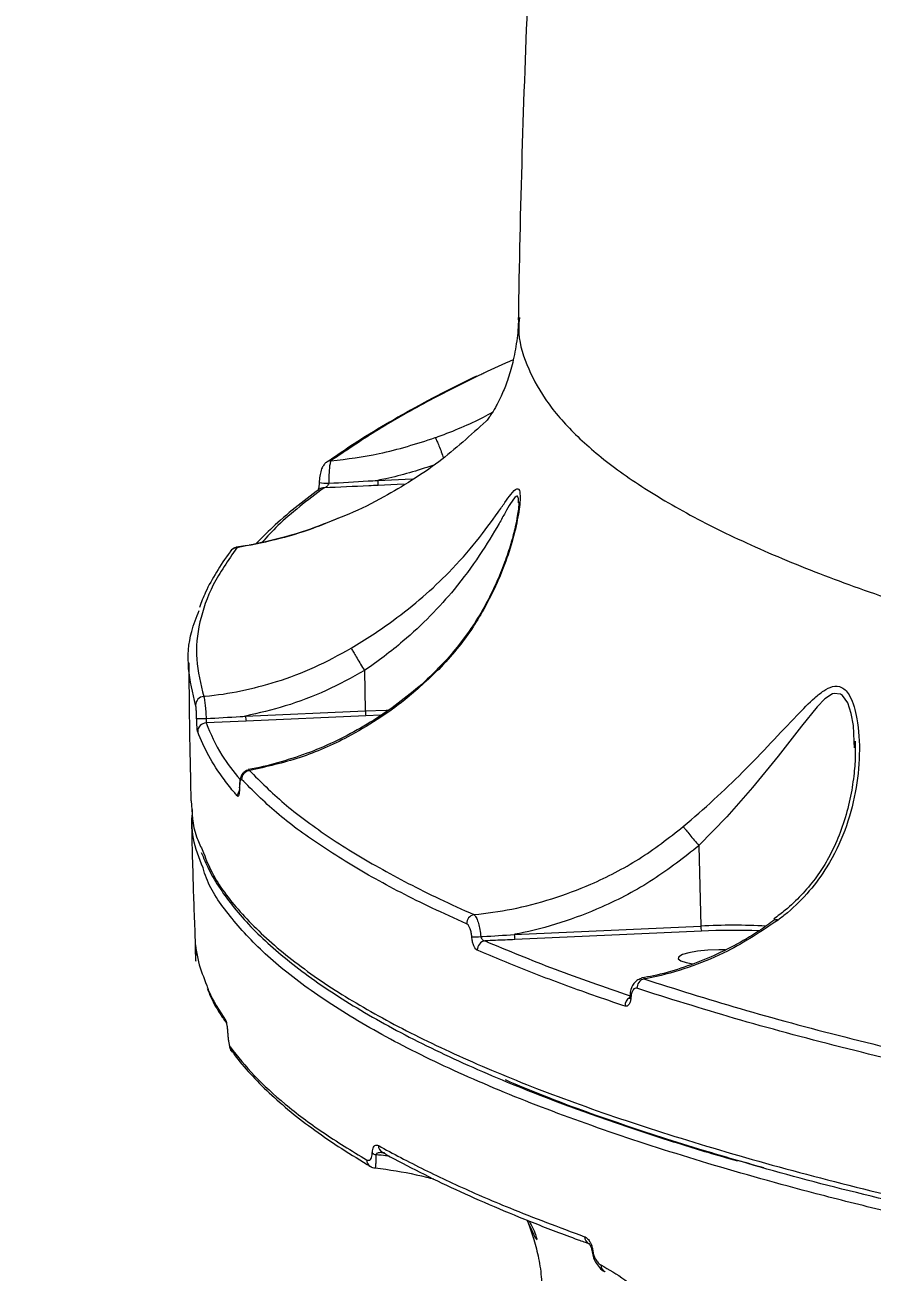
# Model space of a CAD drawing. Header units: millimetres. Extents: x -7720 to 6073, y -7402 to 5433.
# Drawn here: x 419.9 to 517.7, y -2369.8 to -2225.9 of the extents above; entities that cross this region are included whole.
import ezdxf

# ---------------------------------------------------------------- set-up
doc = ezdxf.new("R2010")
doc.units = ezdxf.units.MM
for name, color, linetype in [('DIKOM_ОБЪЕКТ', 7, 'Continuous'), ('DIKOM_РАЗМЕР_ЗОНА', 7, 'Continuous'), ('DIKOM_РАЗМЕР_ОБЪЕКТА', 7, 'Continuous')]:
    doc.layers.add(name, color=color, linetype=linetype)
doc.styles.add('style1', font='arial.ttf', dxfattribs={"width": 0.8})
doc.dimstyles.new('1-50', dxfattribs={"dimtxt": 300, "dimasz": 200, "dimexe": 100, "dimexo": 0, "dimgap": 100, "dimtad": 1, "dimtxsty": 'style1', "dimcen": 200, "dimclrd": 7, "dimclre": 7, "dimclrt": 7, "dimadec": 1, "dimazin": 2, "dimtfac": 1, "dimtmove": 0, "dimatfit": 2, "dimfxl": 0, "dimlwd": 25, "dimlwe": 18, "dimarcsym": 0})

# ---------------------------------------------------------------- blocks, each defined once
blk = doc.blocks.new('*D0')
at = {"layer": 'Defpoints', "color": 0, "transparency": 16777216}
for p in [(-1165.04, 3934.07), (-6387.82, -4153.36), (1392.52, -4153.36)]:
    blk.add_point(p, dxfattribs=at)
at = {"layer": 'DIKOM_РАЗМЕР_ОБЪЕКТА', "color": 7, "lineweight": 18, "transparency": 16777216}
for p, q in [((-1165.04, 3934.07), (-6487.82, 3934.07)), ((1392.52, -4153.36), (-6487.82, -4153.36))]:
    blk.add_line(p, q, dxfattribs=at)
at = {"layer": 'DIKOM_РАЗМЕР_ОБЪЕКТА', "color": 7, "lineweight": 25, "transparency": 16777216}
blk.add_line((-6387.82, 3734.07), (-6387.82, -3953.36), dxfattribs=at)
at = {"layer": 'DIKOM_РАЗМЕР_ОБЪЕКТА', "color": 7, "transparency": 16777216}
for points in [[(-6421.16, 3734.07), (-6354.49, 3734.07), (-6387.82, 3934.07)], [(-6421.16, -3953.36), (-6354.49, -3953.36), (-6387.82, -4153.36)]]:
    blk.add_solid(points, dxfattribs=at)
at = {"layer": 'DIKOM_РАЗМЕР_ОБЪЕКТА', "color": 7, "transparency": 16777216, "insert": (-6640.99, -109.65), "char_height": 300, "attachment_point": 5, "rotation": 90, "style": 'style1'}
blk.add_mtext('8100', dxfattribs=at)
blk = doc.blocks.new('*D1')
at = {"layer": 'Defpoints', "color": 0, "transparency": 16777216}
for p in [(-3938.71, 77.29), (4572.68, -275.21), (4572.68, -6577.9)]:
    blk.add_point(p, dxfattribs=at)
at = {"layer": 'DIKOM_РАЗМЕР_ОБЪЕКТА', "color": 7, "lineweight": 18, "transparency": 16777216}
for p, q in [((-3938.71, 77.29), (-3938.71, -6677.9)), ((4572.68, -275.21), (4572.68, -6677.9))]:
    blk.add_line(p, q, dxfattribs=at)
at = {"layer": 'DIKOM_РАЗМЕР_ОБЪЕКТА', "color": 7, "lineweight": 25, "transparency": 16777216}
blk.add_line((-3738.71, -6577.9), (4372.68, -6577.9), dxfattribs=at)
at = {"layer": 'DIKOM_РАЗМЕР_ОБЪЕКТА', "color": 7, "transparency": 16777216}
for points in [[(-3738.71, -6544.56), (-3738.71, -6611.23), (-3938.71, -6577.9)], [(4372.68, -6544.56), (4372.68, -6611.23), (4572.68, -6577.9)]]:
    blk.add_solid(points, dxfattribs=at)
at = {"layer": 'DIKOM_РАЗМЕР_ОБЪЕКТА', "color": 7, "transparency": 16777216, "insert": (316.98, -6324.72), "char_height": 300, "attachment_point": 5, "style": 'style1'}
blk.add_mtext('8500', dxfattribs=at)
blk = doc.blocks.new('*D2')
at = {"layer": 'Defpoints', "color": 0, "transparency": 16777216}
for p in [(-2365.16, 5433.02), (-7269.56, -6016.09), (1800.96, -6016.09)]:
    blk.add_point(p, dxfattribs=at)
at = {"layer": 'DIKOM_РАЗМЕР_ЗОНА', "color": 7, "lineweight": 18, "transparency": 16777216}
for p, q in [((-2365.16, 5433.02), (-7369.56, 5433.02)), ((1800.96, -6016.09), (-7369.56, -6016.09))]:
    blk.add_line(p, q, dxfattribs=at)
at = {"layer": 'DIKOM_РАЗМЕР_ЗОНА', "color": 7, "lineweight": 25, "transparency": 16777216}
blk.add_line((-7269.56, 5233.02), (-7269.56, -5816.09), dxfattribs=at)
at = {"layer": 'DIKOM_РАЗМЕР_ЗОНА', "color": 7, "transparency": 16777216}
for points in [[(-7302.9, 5233.02), (-7236.23, 5233.02), (-7269.56, 5433.02)], [(-7302.9, -5816.09), (-7236.23, -5816.09), (-7269.56, -6016.09)]]:
    blk.add_solid(points, dxfattribs=at)
at = {"layer": 'DIKOM_РАЗМЕР_ЗОНА', "color": 7, "transparency": 16777216, "insert": (-7522.73, -291.53), "char_height": 300, "attachment_point": 5, "rotation": 90, "style": 'style1'}
blk.add_mtext('11500', dxfattribs=at)
blk = doc.blocks.new('*D3')
at = {"layer": 'Defpoints', "color": 0, "transparency": 16777216}
for p in [(-5938.71, -432.44), (6072.68, -1006.94), (6072.68, -7302.44)]:
    blk.add_point(p, dxfattribs=at)
at = {"layer": 'DIKOM_РАЗМЕР_ЗОНА', "color": 7, "lineweight": 18, "transparency": 16777216}
for p, q in [((-5938.71, -432.44), (-5938.71, -7402.44)), ((6072.68, -1006.94), (6072.68, -7402.44))]:
    blk.add_line(p, q, dxfattribs=at)
at = {"layer": 'DIKOM_РАЗМЕР_ЗОНА', "color": 7, "lineweight": 25, "transparency": 16777216}
blk.add_line((-5738.71, -7302.44), (5872.68, -7302.44), dxfattribs=at)
at = {"layer": 'DIKOM_РАЗМЕР_ЗОНА', "color": 7, "transparency": 16777216}
for points in [[(-5738.71, -7269.1), (-5738.71, -7335.77), (-5938.71, -7302.44)], [(5872.68, -7269.1), (5872.68, -7335.77), (6072.68, -7302.44)]]:
    blk.add_solid(points, dxfattribs=at)
at = {"layer": 'DIKOM_РАЗМЕР_ЗОНА', "color": 7, "transparency": 16777216, "insert": (66.98, -7049.26), "char_height": 300, "attachment_point": 5, "style": 'style1'}
blk.add_mtext('12000', dxfattribs=at)

msp = doc.modelspace()

# ---------------------------------------------------------------- linework, layer by layer
at = {"layer": 'DIKOM_ОБЪЕКТ', "color": 7, "linetype": 'Continuous', "lineweight": 15}
for p, q in [((460.647, -2278.459), (464.617, -2278.278)), ((463.627, -2278.911), (460.717, -2279.044)), ((476.913, -2281.045), (476.907, -2280.958)), ((445.611, -2285.984), (444.336, -2286.174)), ((459.112, -2300.406), (459.221, -2305.029)), ((445.404, -2305.658), (459.221, -2305.029)), ((459.292, -2305.614), (445.474, -2306.243)), ((461.018, -2305.555), (459.292, -2305.614)), ((445.474, -2306.243), (440.85, -2306.446)), ((515.653, -2309.313), (515.622, -2308.573)), ((445.709, -2311.928), (445.856, -2311.93)), ((444.69, -2313.852), (444.688, -2313.937)), ((497.724, -2320.599), (497.942, -2329.866)), ((476.416, -2330.846), (497.942, -2329.866)), ((498.012, -2330.451), (476.486, -2331.431)), ((439.645, -2333.324), (439.635, -2333.011)), ((491.101, -2335.979), (491.366, -2335.976)), ((489.753, -2337.933), (489.753, -2337.924)), ((443.803, -2344.356), (443.821, -2344.379)), ((459.832, -2357.625), (459.859, -2357.64)), ((479.048, -2366.085), (478.934, -2365.968)), ((486.896, -2369.761), (486.844, -2369.737))]:
    msp.add_line(p, q, dxfattribs=at)
at = {"layer": 'DIKOM_ОБЪЕКТ', "color": 7, "linetype": 'Continuous', "lineweight": 15, "flags": 128}
for points in [[(454.741, -2276.372), (454.746, -2276.369), (454.777, -2276.348)], [(453.931, -2278.718), (453.896, -2278.723), (453.895, -2278.723)], [(515.622, -2308.573), (515.545, -2306.752), (515.288, -2305.356), (514.885, -2304.135), (514.292, -2303.26), (514.07, -2303.106), (513.333, -2303.033), (513.149, -2303.093), (512.261, -2303.671), (511.368, -2304.566), (509.537, -2306.802), (506.855, -2310.266), (503.918, -2313.902), (500.941, -2317.273), (497.723, -2320.587), (497.721, -2320.59), (497.721, -2320.59)], [(459.221, -2305.029), (461.64, -2304.956), (461.885, -2304.952)], [(444.706, -2313.914), (444.692, -2313.861), (444.692, -2313.852)], [(500.758, -2332.606), (500.027, -2332.604), (498.752, -2332.655), (497.562, -2332.773), (496.553, -2332.948), (495.807, -2333.166), (495.384, -2333.408), (495.32, -2333.656), (495.618, -2333.889), (496.254, -2334.089), (497.028, -2334.221)], [(485.363, -2367.297), (485.378, -2367.299), (485.465, -2367.296)]]:
    msp.add_lwpolyline(points, dxfattribs=at)
at = {"layer": 'DIKOM_ОБЪЕКТ', "color": 7, "linetype": 'Continuous', "lineweight": 15}
for centre, radius, start, end in [((455.263, -2277.116), 0.909, 90.66879, 122.2847), ((455.194, -2266.021), 12.769, 264.16529, 269.14503), ((462.676, -2278.511), 2.03, 178.52407, 195.21074), ((454.432, -2280.229), 0.909, 87.98882, 125.56979), ((444.412, -2287.2), 0.958, 91.99968, 142.03346), ((440.647, -2304.378), 1.003, 94.41226, 180.1541), ((440.399, -2297.933), 8.013, 265.40717, 273.30572), ((447.433, -2305.71), 2.03, 178.5242, 195.2106), ((461.25, -2305.081), 2.029, 178.52137, 195.21379), ((440.88, -2307.45), 1.005, 91.71935, 180.2256), ((445.967, -2312.947), 1.022, 96.23532, 180.34013), ((445.474, -2314.878), 1.005, 145.04377, 180.68047), ((471.962, -2329.584), 1.053, 101.25847, 181.55448), ((499.969, -2329.918), 2.029, 178.51902, 195.21578), ((501.659, -2411.467), 81.685, 87.3446, 92.60805), ((501.624, -2410.981), 80.612, 87.85175, 92.56832), ((471.724, -2322.261), 8.861, 268.65668, 275.30523), ((473.19, -2332.621), 1.049, 98.27288, 181.81092), ((478.445, -2330.898), 2.03, 178.52372, 195.21113), ((439.89, -2332.939), 0.265, 195.60127, 249.84709), ((491.632, -2337.009), 1.067, 104.43227, 182.46237), ((490.284, -2339.075), 1.096, 120.66408, 181.88427), ((489.948, -2337.904), 0.197, 188.55643, 247.81244), ((444.045, -2340.682), 0.956, 181.91221, 206.29417), ((444.567, -2343.783), 0.954, 182.01939, 216.88145), ((460.593, -2355.436), 0.826, 226.72665, 258.71239), ((461.641, -2355.167), 0.916, 180.97569, 241.24625), ((460.294, -2356.831), 0.918, 181.16478, 239.80237), ((485.403, -2365.709), 0.882, 179.72665, 247.08738), ((487.246, -2369), 0.84, 177.73296, 241.36408)]:
    msp.add_arc(centre, radius, start, end, dxfattribs=at)
for points, knots in [([(542.259, -1867.034), (542.046, -1867.653), (539.847, -1874.042), (535.907, -1886.33), (530.456, -1903.908), (525.289, -1921.637), (520.372, -1939.493), (515.716, -1957.476), (511.32, -1975.579), (507.185, -1993.795), (503.311, -2012.12), (499.7, -2030.547), (496.351, -2049.071), (493.264, -2067.685), (490.441, -2086.385), (487.881, -2105.165), (485.585, -2124.019), (483.552, -2142.941), (481.782, -2161.925), (480.275, -2180.968), (479.031, -2200.063), (478.046, -2219.204), (477.337, -2238.388), (476.988, -2251.887), (476.895, -2258.992), (476.886, -2259.682)], [0, 0, 0, 0, 0.0050367, 0.0519527, 0.0989145, 0.1459171, 0.1929568, 0.2400291, 0.2871298, 0.334255, 0.3814013, 0.4285649, 0.4757426, 0.5229318, 0.5701297, 0.6173333, 0.6645401, 0.7117482, 0.758955, 0.8061596, 0.8533605, 0.9005563, 0.9477461, 0.9949293, 1, 1, 1, 1]), ([(476.875, -2259.68), (476.876, -2259.715), (476.909, -2260.644), (476.707, -2262.421), (476.278, -2264.865), (475.652, -2266.943), (474.991, -2268.591), (474.361, -2269.842), (473.818, -2270.747), (473.397, -2271.347), (473.146, -2271.666), (473.028, -2271.791), (473.061, -2271.758), (473.061, -2271.757)], [0, 0, 0, 0, 0.004761, 0.1278709, 0.2538932, 0.3727235, 0.4845626, 0.5915183, 0.695611, 0.7984292, 0.9011847, 0.9979295, 1, 1, 1, 1]), ([(477.016, -2259.684), (476.972, -2260.121), (476.786, -2261.94), (477.706, -2265.069), (479.77, -2269.056), (483.058, -2272.943), (487.516, -2276.794), (493.207, -2280.594), (500.134, -2284.327), (508.149, -2287.912), (517.201, -2291.341), (527.217, -2294.607), (538.356, -2297.76), (550.624, -2300.784), (564.006, -2303.665), (578.219, -2306.34), (593.199, -2308.805), (608.863, -2311.058), (625.453, -2313.133), (642.95, -2315.014), (661.311, -2316.691), (678.827, -2318.02), (695.261, -2319.071), (705.455, -2319.589), (710.557, -2319.848)], [0, 0, 0, 0, 0.01530813, 0.06373557, 0.11083135, 0.15796333, 0.2050592, 0.25351931, 0.30201856, 0.35047878, 0.39765203, 0.44486151, 0.49203486, 0.54057212, 0.58914852, 0.63768594, 0.68497689, 0.73230435, 0.77959549, 0.82825067, 0.87694523, 0.92560062, 0.96276532, 1, 1, 1, 1]), ([(476.286, -2264.559), (475.109, -2265.068), (473.747, -2265.657), (472.572, -2266.256), (472.414, -2266.337)], [0, 0, 0, 0, 0.8651104, 1, 1, 1, 1]), ([(472.106, -2266.424), (471.278, -2266.82), (468.939, -2267.94), (465.407, -2269.804), (461.498, -2272.013), (457.994, -2274.164), (455.94, -2275.585), (454.968, -2276.258)], [0, 0, 0, 0, 0.1231834, 0.3478863, 0.5727769, 0.7978132, 1, 1, 1, 1]), ([(472.414, -2266.337), (470.344, -2267.361), (466.026, -2269.498), (460.286, -2272.792), (456.93, -2275.069), (455.252, -2276.207)], [0, 0, 0, 0, 0.3151534, 0.6575765, 1, 1, 1, 1]), ([(467.294, -2273.533), (467.406, -2273.493), (468.417, -2273.127), (470.309, -2272.369), (472.432, -2271.418), (473.559, -2270.779), (473.905, -2270.583)], [0, 0, 0, 0, 0.04853865, 0.43810653, 0.827837, 1, 1, 1, 1]), ([(473.164, -2271.624), (471.375, -2273.25), (467.691, -2276.598), (462.235, -2279.956), (458.312, -2281.986), (456.526, -2282.675), (456.133, -2282.827)], [0, 0, 0, 0, 0.34589317, 0.71217672, 0.93651361, 1, 1, 1, 1]), ([(455.252, -2276.207), (457.124, -2275.982), (461.215, -2275.49), (465.156, -2274.221), (467.294, -2273.533)], [0, 0, 0, 0, 0.4574466, 1, 1, 1, 1]), ([(467.294, -2273.533), (467.297, -2273.537), (467.32, -2273.562), (467.401, -2273.713), (467.587, -2274.141), (467.842, -2274.786), (468.07, -2275.392), (468.198, -2275.752), (468.232, -2275.848)], [0, 0, 0, 0, 0.0365681, 0.2344931, 0.462045, 0.6895798, 0.9171334, 1, 1, 1, 1]), ([(454.745, -2276.376), (454.733, -2276.382), (454.609, -2276.447), (454.431, -2276.669), (454.197, -2277.05), (454.028, -2277.597), (453.917, -2278.214), (453.908, -2278.6), (453.905, -2278.726)], [0, 0, 0, 0, 0.01510156, 0.15848118, 0.33691126, 0.60777766, 0.87211234, 1, 1, 1, 1]), ([(455.252, -2276.207), (455.241, -2276.227), (455.196, -2276.311), (455.123, -2276.616), (455.053, -2277.221), (455.008, -2277.968), (455.005, -2278.513), (455.003, -2278.788)], [0, 0, 0, 0, 0.0735211, 0.3198229, 0.5507694, 0.7734326, 1, 1, 1, 1]), ([(467.007, -2276.75), (465.22, -2277.318), (463.122, -2277.986), (460.966, -2278.398), (460.647, -2278.459)], [0, 0, 0, 0, 0.85169, 1, 1, 1, 1]), ([(453.894, -2278.724), (453.894, -2278.74), (453.892, -2278.871), (453.866, -2279.125), (453.816, -2279.415), (453.766, -2279.593), (453.734, -2279.665), (453.738, -2279.658), (453.739, -2279.656)], [0, 0, 0, 0, 0.0357584, 0.2886675, 0.5504976, 0.7703725, 0.9424498, 1, 1, 1, 1]), ([(455.003, -2278.788), (456.52, -2278.709), (458.402, -2278.61), (460.282, -2278.483), (460.647, -2278.459)], [0, 0, 0, 0, 0.8058729, 1, 1, 1, 1]), ([(453.908, -2279.495), (452.968, -2280.202), (451.028, -2281.661), (448.602, -2283.749), (447.23, -2285.136), (446.613, -2285.759)], [0, 0, 0, 0, 0.3411106, 0.7040248, 1, 1, 1, 1]), ([(454.464, -2279.32), (452.552, -2280.767), (449.795, -2282.853), (447.895, -2284.954), (447.313, -2285.599)], [0, 0, 0, 0, 0.6934797, 1, 1, 1, 1]), ([(455.003, -2278.788), (454.99, -2278.837), (454.974, -2278.894), (454.92, -2279.001), (454.837, -2279.113), (454.69, -2279.234), (454.56, -2279.296), (454.482, -2279.316), (454.464, -2279.32)], [0, 0, 0, 0, 0.1599856, 0.1865371, 0.3964172, 0.6399216, 0.9173005, 1, 1, 1, 1]), ([(460.717, -2279.044), (460.351, -2279.06), (458.268, -2279.154), (456.183, -2279.245), (454.464, -2279.32)], [0, 0, 0, 0, 0.1757253, 1, 1, 1, 1]), ([(457.577, -2297.819), (458.411, -2297.309), (460.08, -2296.29), (462.911, -2294.318), (465.931, -2291.903), (469.206, -2288.818), (472.149, -2285.437), (474.138, -2282.732), (475.342, -2280.983), (476.101, -2279.932), (476.697, -2279.298), (477.042, -2279.523), (477.131, -2280.596), (476.873, -2282.692), (476.209, -2285.506), (475.001, -2289.134), (473.021, -2293.346), (470.426, -2297.305), (468.411, -2299.485), (467.692, -2300.262)], [0, 0, 0, 0, 0.0447757, 0.0895824, 0.1609595, 0.2324505, 0.3238548, 0.4152102, 0.4505984, 0.4859284, 0.5329397, 0.5664212, 0.5997995, 0.6530908, 0.7108107, 0.7686688, 0.8592857, 0.949792, 1, 1, 1, 1]), ([(476.907, -2280.958), (476.901, -2280.773), (476.886, -2280.279), (476.587, -2280.225), (476.056, -2280.978), (475.377, -2282.164), (474.277, -2284.129), (472.466, -2287.101), (469.786, -2290.765), (466.796, -2294.088), (464.032, -2296.681), (461.42, -2298.768), (459.898, -2299.881), (459.111, -2300.398), (459.111, -2300.399)], [0, 0, 0, 0, 0.03112442, 0.08293778, 0.15840561, 0.21789943, 0.27751391, 0.43653464, 0.59566603, 0.72066996, 0.84549508, 0.92274775, 0.99994657, 1, 1, 1, 1]), ([(476.932, -2280.956), (476.933, -2280.97), (476.936, -2281.027), (476.927, -2281.347), (476.864, -2281.964), (476.717, -2282.903), (476.444, -2284.203), (475.992, -2285.909), (475.3, -2288.001), (474.328, -2290.391), (473.112, -2292.848), (471.621, -2295.314), (469.883, -2297.659), (468.482, -2299.327), (467.632, -2300.136), (467.508, -2300.253)], [0, 0, 0, 0, 0.0119853, 0.0469345, 0.0897079, 0.1433794, 0.2093597, 0.2934793, 0.3964591, 0.5074752, 0.6276037, 0.7422001, 0.8639945, 0.9802039, 1, 1, 1, 1]), ([(456.133, -2282.827), (455.141, -2283.235), (452.729, -2284.228), (448.797, -2285.396), (445.851, -2285.96), (444.378, -2286.242)], [0, 0, 0, 0, 0.258759, 0.6293812, 1, 1, 1, 1]), ([(456.001, -2282.864), (455.125, -2283.22), (452.999, -2284.086), (449.598, -2285.132), (447.068, -2285.673), (445.829, -2285.939)], [0, 0, 0, 0, 0.2635971, 0.6392069, 1, 1, 1, 1]), ([(444.378, -2286.242), (443.397, -2287.669), (441.435, -2290.522), (439.969, -2294.815), (439.508, -2299.109), (440.216, -2301.955), (440.57, -2303.379)], [0, 0, 0, 0, 0.2485957, 0.4971903, 0.7485953, 1, 1, 1, 1]), ([(443.719, -2286.618), (443.691, -2286.651), (443.028, -2287.452), (442.028, -2289.033), (440.809, -2291.166), (440.293, -2292.534), (440.072, -2293.119)], [0, 0, 0, 0, 0.0156533, 0.374357, 0.7319972, 1, 1, 1, 1]), ([(444.344, -2286.215), (444.291, -2286.218), (444.124, -2286.227), (443.893, -2286.37), (443.72, -2286.518), (443.667, -2286.601), (443.659, -2286.613)], [0, 0, 0, 0, 0.1814843, 0.5773085, 0.9378266, 1, 1, 1, 1]), ([(444.346, -2286.232), (444.353, -2286.218), (444.362, -2286.197), (444.374, -2286.231), (444.378, -2286.242)], [0, 0, 0, 0, 0.6588788, 1, 1, 1, 1]), ([(439.644, -2304.381), (439.303, -2302.97), (438.622, -2300.149), (438.847, -2296.5), (439.731, -2294.267), (440.05, -2293.462)], [0, 0, 0, 0, 0.3901299, 0.7802606, 1, 1, 1, 1]), ([(440.57, -2303.379), (440.623, -2303.374), (442.064, -2303.234), (444.9, -2302.804), (449.136, -2301.698), (453.424, -2300.1), (456.186, -2298.583), (457.577, -2297.819)], [0, 0, 0, 0, 0.0088991, 0.241785, 0.4772798, 0.7368246, 1, 1, 1, 1]), ([(457.577, -2297.819), (457.582, -2297.827), (457.604, -2297.864), (457.691, -2298.008), (457.907, -2298.369), (458.262, -2298.966), (458.682, -2299.675), (458.968, -2300.158), (459.111, -2300.399)], [0, 0, 0, 0, 0.0350308, 0.1552532, 0.3664332, 0.5776237, 0.7888184, 1, 1, 1, 1]), ([(438.837, -2299.503), (438.891, -2304.154), (438.953, -2309.455), (439.079, -2314.762), (439.095, -2315.412)], [0, 0, 0, 0, 0.8774434, 1, 1, 1, 1]), ([(467.514, -2300.264), (467.341, -2300.446), (466.364, -2301.47), (464.402, -2303.134), (461.633, -2305.233), (458.681, -2307.086), (455.591, -2308.693), (452.387, -2310.042), (449.098, -2311.068), (446.855, -2311.652), (445.716, -2311.803), (445.695, -2311.805)], [0, 0, 0, 0, 0.02888805, 0.16265264, 0.29833063, 0.43582103, 0.57488012, 0.71513879, 0.85613707, 0.99735328, 1, 1, 1, 1]), ([(467.692, -2300.262), (466.417, -2301.465), (464.169, -2303.586), (460.606, -2306.12), (456.6, -2308.466), (451.683, -2310.637), (447.813, -2311.496), (445.856, -2311.93)], [0, 0, 0, 0, 0.2022605, 0.3564041, 0.5119916, 0.7532482, 1, 1, 1, 1]), ([(467.692, -2300.262), (467.683, -2300.261), (467.62, -2300.257), (467.593, -2300.291), (467.571, -2300.32)], [0, 0, 0, 0, 0.151183, 1, 1, 1, 1]), ([(459.112, -2300.406), (457.656, -2301.203), (454.723, -2302.808), (450.107, -2304.561), (446.938, -2305.3), (445.404, -2305.658)], [0, 0, 0, 0, 0.3372098, 0.6791325, 1, 1, 1, 1]), ([(459.111, -2300.399), (459.111, -2300.4), (459.112, -2300.402), (459.112, -2300.405), (459.112, -2300.406)], [0, 0, 0, 0, 0.66863573, 1, 1, 1, 1]), ([(495.917, -2318.4), (497.111, -2317.365), (499.501, -2315.294), (502.89, -2312.035), (506.077, -2308.714), (508.803, -2305.779), (510.77, -2303.773), (512.121, -2302.687), (513.18, -2302.141), (514.281, -2302.193), (515.112, -2303.182), (515.64, -2304.545), (516.139, -2306.738), (516.349, -2310.067), (515.875, -2314.485), (514.678, -2318.865), (512.835, -2322.704), (510.533, -2325.866), (508.542, -2327.881), (507.213, -2328.906), (506.849, -2329.187)], [0, 0, 0, 0, 0.0712979, 0.1426942, 0.2203421, 0.2979601, 0.355585, 0.3853415, 0.4149603, 0.4491124, 0.48867, 0.5175503, 0.5465117, 0.6250129, 0.7037139, 0.783924, 0.8640141, 0.9212523, 0.978414, 1, 1, 1, 1]), ([(439.757, -2305.921), (439.752, -2305.751), (439.742, -2305.411), (439.715, -2304.949), (439.684, -2304.592), (439.659, -2304.431), (439.646, -2304.388), (439.644, -2304.381)], [0, 0, 0, 0, 0.2376639, 0.4755141, 0.7137389, 0.952027, 1, 1, 1, 1]), ([(440.57, -2303.379), (440.574, -2303.391), (440.604, -2303.462), (440.662, -2303.727), (440.741, -2304.32), (440.813, -2305.086), (440.845, -2305.651), (440.861, -2305.933)], [0, 0, 0, 0, 0.0479951, 0.2861734, 0.5242809, 0.7620948, 1, 1, 1, 1]), ([(439.876, -2307.454), (439.873, -2307.447), (439.859, -2307.404), (439.832, -2307.244), (439.799, -2306.888), (439.772, -2306.429), (439.762, -2306.09), (439.757, -2305.921)], [0, 0, 0, 0, 0.0489257, 0.2870849, 0.5249584, 0.762524, 1, 1, 1, 1]), ([(440.861, -2305.933), (440.86, -2305.99), (440.859, -2306.103), (440.856, -2306.256), (440.853, -2306.375), (440.851, -2306.429), (440.85, -2306.444), (440.85, -2306.446)], [0, 0, 0, 0, 0.2369238, 0.4743579, 0.7125938, 0.9510169, 1, 1, 1, 1]), ([(440.861, -2305.933), (442.171, -2305.861), (443.687, -2305.777), (445.2, -2305.672), (445.404, -2305.658)], [0, 0, 0, 0, 0.86494804, 1, 1, 1, 1]), ([(444.469, -2314.89), (444.362, -2314.765), (443.823, -2314.143), (442.604, -2312.602), (441.052, -2310.252), (440.268, -2308.387), (439.876, -2307.454)], [0, 0, 0, 0, 0.0507694, 0.2538544, 0.6266993, 1, 1, 1, 1]), ([(440.85, -2306.446), (441.374, -2307.692), (442.296, -2309.885), (444.023, -2312.041), (444.769, -2312.972)], [0, 0, 0, 0, 0.5680803, 1, 1, 1, 1]), ([(515.733, -2308.556), (515.75, -2309.066), (515.788, -2310.257), (515.627, -2312.409), (515.257, -2314.954), (514.556, -2317.69), (513.581, -2320.249), (512.45, -2322.492), (511.134, -2324.467), (509.558, -2326.316), (507.962, -2327.868), (506.819, -2328.714), (506.375, -2329.043)], [0, 0, 0, 0, 0.0715906, 0.1673935, 0.2852544, 0.414245, 0.537161, 0.6388127, 0.7343436, 0.8359746, 0.9362192, 1, 1, 1, 1]), ([(445.706, -2311.899), (445.697, -2311.899), (445.562, -2311.898), (445.336, -2312.018), (445.088, -2312.218), (444.927, -2312.454), (444.815, -2312.724), (444.735, -2313.094), (444.692, -2313.5), (444.696, -2313.827), (444.697, -2313.903)], [0, 0, 0, 0, 0.0103624, 0.1458893, 0.2602592, 0.3657413, 0.4779831, 0.6517551, 0.9196922, 1, 1, 1, 1]), ([(444.945, -2312.953), (444.915, -2312.936), (444.855, -2312.903), (444.779, -2313.081), (444.726, -2313.405), (444.709, -2313.718), (444.707, -2313.894), (444.706, -2313.914)], [0, 0, 0, 0, 0.2486869, 0.4975322, 0.7389285, 0.9703289, 1, 1, 1, 1]), ([(470.909, -2329.613), (469.568, -2329.007), (465.646, -2327.236), (459.852, -2324.229), (453.862, -2320.557), (448.776, -2316.802), (446.222, -2314.236), (444.945, -2312.953)], [0, 0, 0, 0, 0.1144541, 0.33476475, 0.55507556, 0.77753784, 1, 1, 1, 1]), ([(445.856, -2311.93), (447.117, -2313.198), (449.638, -2315.733), (454.679, -2319.469), (460.66, -2323.145), (466.481, -2326.169), (470.419, -2327.947), (471.756, -2328.551)], [0, 0, 0, 0, 0.2203102, 0.4406209, 0.6630833, 0.8855451, 1, 1, 1, 1]), ([(444.706, -2313.914), (444.701, -2314.086), (444.69, -2314.42), (444.633, -2314.758), (444.558, -2314.94), (444.499, -2314.906), (444.469, -2314.89)], [0, 0, 0, 0, 0.2592279, 0.5021756, 0.7511265, 1, 1, 1, 1]), ([(444.688, -2313.937), (444.687, -2313.997), (444.685, -2314.159), (444.668, -2314.324), (444.649, -2314.432), (444.648, -2314.434), (444.648, -2314.435)], [0, 0, 0, 0, 0.21838733, 0.58793916, 0.85693107, 1, 1, 1, 1]), ([(439.136, -2315.411), (439.193, -2316.804), (439.271, -2318.693), (440.161, -2320.556), (440.396, -2321.046)], [0, 0, 0, 0, 0.7370541, 1, 1, 1, 1]), ([(439.15, -2317.396), (439.212, -2320.1), (439.326, -2325.107), (439.526, -2330.106), (439.619, -2332.405)], [0, 0, 0, 0, 0.5400681, 1, 1, 1, 1]), ([(440.492, -2323.169), (440.037, -2322.042), (439.134, -2319.804), (439.234, -2317.537), (439.283, -2316.411)], [0, 0, 0, 0, 0.50344754, 1, 1, 1, 1]), ([(471.756, -2328.551), (473.218, -2328.366), (476.253, -2327.983), (480.784, -2326.8), (485.723, -2324.949), (490.916, -2322.277), (494.238, -2319.701), (495.917, -2318.4)], [0, 0, 0, 0, 0.16654265, 0.34554717, 0.5267562, 0.76078146, 1, 1, 1, 1]), ([(495.917, -2318.4), (495.929, -2318.416), (496.004, -2318.519), (496.218, -2318.797), (496.643, -2319.32), (497.171, -2319.953), (497.537, -2320.378), (497.721, -2320.59)], [0, 0, 0, 0, 0.0428892, 0.2679828, 0.5119777, 0.7559815, 1, 1, 1, 1]), ([(440.295, -2321.376), (440.565, -2322.03), (441.145, -2323.434), (442.416, -2325.56), (444.03, -2327.764), (445.971, -2329.953), (448.231, -2332.125), (450.812, -2334.282), (453.713, -2336.421), (456.927, -2338.539), (460.44, -2340.626), (464.239, -2342.675), (468.317, -2344.684), (472.678, -2346.656), (477.32, -2348.592), (482.245, -2350.491), (487.448, -2352.357), (492.946, -2354.184), (497.849, -2355.724), (501.026, -2356.638), (502.176, -2356.969)], [0, 0, 0, 0, 0.0488507, 0.1049628, 0.1614985, 0.2184506, 0.2757779, 0.3334446, 0.3914387, 0.4497607, 0.5080275, 0.5658632, 0.6234896, 0.6809515, 0.7382959, 0.7955713, 0.8528266, 0.9101072, 0.967449, 1, 1, 1, 1]), ([(440.396, -2321.046), (440.779, -2322.032), (441.754, -2324.54), (444.844, -2328.506), (449.492, -2332.931), (455.393, -2337.174), (462.377, -2341.23), (470.339, -2345.095), (479.488, -2348.88), (489.842, -2352.572), (501.395, -2356.155), (514.064, -2359.597), (527.832, -2362.886), (542.661, -2366.01), (558.611, -2368.978), (575.674, -2371.772), (593.818, -2374.378), (612.643, -2376.737), (632.068, -2378.849), (652.001, -2380.717), (672.767, -2382.37), (694.327, -2383.795), (716.631, -2384.974), (737.807, -2385.849), (751.646, -2386.236), (757.766, -2386.407)], [0, 0, 0, 0, 0.0295226, 0.0750312, 0.1205769, 0.1660854, 0.2087171, 0.2513793, 0.294011, 0.3377892, 0.3816004, 0.4253786, 0.4696027, 0.5138608, 0.5580849, 0.6035936, 0.6491394, 0.6946481, 0.7388722, 0.7831303, 0.8273545, 0.8728631, 0.9184089, 0.9639175, 1, 1, 1, 1]), ([(497.724, -2320.599), (495.995, -2321.957), (492.498, -2324.705), (487.044, -2327.558), (481.79, -2329.567), (478.373, -2330.461), (476.563, -2330.817), (476.416, -2330.846)], [0, 0, 0, 0, 0.2754355, 0.5570831, 0.7677975, 0.9811399, 1, 1, 1, 1]), ([(497.721, -2320.59), (497.721, -2320.591), (497.723, -2320.594), (497.724, -2320.597), (497.724, -2320.599)], [0, 0, 0, 0, 0.4015696, 1, 1, 1, 1]), ([(519.138, -2362.74), (516.487, -2362.081), (509.344, -2360.304), (498.585, -2357.273), (487.174, -2353.62), (476.816, -2349.786), (467.576, -2345.781), (459.517, -2341.614), (452.824, -2337.376), (447.452, -2333.085), (443.496, -2328.754), (441.174, -2325.442), (440.611, -2323.564), (440.492, -2323.169)], [0, 0, 0, 0, 0.05934455, 0.15988315, 0.26049936, 0.36103823, 0.46449722, 0.56804042, 0.67149936, 0.77203821, 0.87265437, 0.97319311, 1, 1, 1, 1]), ([(471.756, -2328.551), (471.783, -2328.572), (471.888, -2328.654), (472.072, -2328.952), (472.283, -2329.537), (472.454, -2330.274), (472.513, -2330.814), (472.543, -2331.085)], [0, 0, 0, 0, 0.0812064, 0.3161301, 0.5445645, 0.7717695, 1, 1, 1, 1]), ([(471.516, -2331.12), (471.498, -2330.958), (471.463, -2330.632), (471.336, -2330.192), (471.171, -2329.845), (471.02, -2329.671), (470.931, -2329.625), (470.909, -2329.613)], [0, 0, 0, 0, 0.225656, 0.4513274, 0.680171, 0.9176071, 1, 1, 1, 1]), ([(506.468, -2329.134), (505.853, -2329.584), (504.329, -2330.7), (501.74, -2332.19), (498.743, -2333.637), (495.64, -2334.78), (493.075, -2335.529), (491.545, -2335.781), (491.083, -2335.857)], [0, 0, 0, 0, 0.131011, 0.3245587, 0.5198997, 0.7166953, 0.9144874, 1, 1, 1, 1]), ([(506.849, -2329.187), (504.933, -2330.462), (501.78, -2332.562), (496.995, -2334.549), (493.746, -2335.514), (491.851, -2335.882), (491.366, -2335.976)], [0, 0, 0, 0, 0.3957846, 0.6516315, 0.9109948, 1, 1, 1, 1]), ([(506.849, -2329.187), (506.828, -2329.179), (506.739, -2329.145), (506.601, -2329.112), (506.543, -2329.172), (506.515, -2329.2)], [0, 0, 0, 0, 0.1344035, 0.5882178, 1, 1, 1, 1]), ([(472.141, -2332.654), (472.118, -2332.642), (472.026, -2332.594), (471.869, -2332.416), (471.699, -2332.061), (471.57, -2331.614), (471.534, -2331.285), (471.516, -2331.12)], [0, 0, 0, 0, 0.0825532, 0.3216827, 0.5512709, 0.7756102, 1, 1, 1, 1]), ([(472.543, -2331.085), (472.627, -2331.08), (473.918, -2331.009), (475.209, -2330.925), (476.416, -2330.846)], [0, 0, 0, 0, 0.06467412, 1, 1, 1, 1]), ([(472.543, -2331.085), (472.553, -2331.133), (472.566, -2331.188), (472.613, -2331.293), (472.686, -2331.4), (472.822, -2331.512), (472.945, -2331.566), (473.019, -2331.579), (473.039, -2331.583)], [0, 0, 0, 0, 0.17210835, 0.19849909, 0.41197208, 0.64837602, 0.90858469, 1, 1, 1, 1]), ([(476.486, -2331.431), (475.74, -2331.464), (474.591, -2331.515), (473.442, -2331.565), (473.039, -2331.583)], [0, 0, 0, 0, 0.6494774, 1, 1, 1, 1]), ([(473.039, -2331.583), (475.661, -2332.679), (480.832, -2334.84), (486.819, -2336.907), (489.77, -2337.926)], [0, 0, 0, 0, 0.5072779, 1, 1, 1, 1]), ([(439.622, -2332.545), (439.619, -2332.444), (439.614, -2332.208), (439.615, -2332.039), (439.622, -2332.037), (439.628, -2332.083), (439.628, -2332.088)], [0, 0, 0, 0, 0.2508095, 0.5846042, 0.95318401, 1, 1, 1, 1]), ([(439.635, -2333.011), (439.63, -2332.846), (439.624, -2332.666), (439.622, -2332.554), (439.622, -2332.545)], [0, 0, 0, 0, 0.9187118, 1, 1, 1, 1]), ([(439.628, -2332.088), (439.644, -2332.216), (439.725, -2332.857), (440.005, -2334.408), (440.57, -2335.819), (440.932, -2336.724)], [0, 0, 0, 0, 0.0825087, 0.41257259, 1, 1, 1, 1]), ([(439.635, -2332.171), (439.635, -2332.17), (439.634, -2332.166), (439.636, -2332.19), (439.638, -2332.209)], [0, 0, 0, 0, 0.1762593, 1, 1, 1, 1]), ([(439.651, -2333.902), (439.654, -2333.928), (439.659, -2333.973), (439.656, -2333.759), (439.652, -2333.537), (439.646, -2333.36), (439.645, -2333.324)], [0, 0, 0, 0, 0.3913059, 0.689165, 0.9373657, 1, 1, 1, 1]), ([(489.188, -2339.112), (488.873, -2339.005), (487.295, -2338.475), (483.498, -2337.154), (478.013, -2335.119), (474.099, -2333.476), (472.141, -2332.654)], [0, 0, 0, 0, 0.0507688, 0.2538475, 0.6266959, 1, 1, 1, 1]), ([(491.097, -2335.955), (491.087, -2335.955), (490.895, -2335.952), (490.556, -2336.15), (490.169, -2336.51), (489.903, -2337.037), (489.761, -2337.526), (489.769, -2337.861), (489.771, -2337.935)], [0, 0, 0, 0, 0.0109706, 0.2246604, 0.4199648, 0.6460216, 0.9223859, 1, 1, 1, 1]), ([(491.366, -2335.976), (494.998, -2337.124), (502.261, -2339.422), (514.475, -2342.702), (527.565, -2345.863), (537.121, -2347.839), (541.899, -2348.827)], [0, 0, 0, 0, 0.2485961, 0.4971937, 0.7485962, 1, 1, 1, 1]), ([(440.932, -2336.724), (441.004, -2336.94), (441.453, -2338.281), (442.343, -2339.604), (443.09, -2340.714)], [0, 0, 0, 0, 0.16135, 1, 1, 1, 1]), ([(440.982, -2337.063), (441.071, -2337.296), (441.448, -2338.283), (442.17, -2339.605), (442.924, -2340.682), (443.166, -2341.027)], [0, 0, 0, 0, 0.1740906, 0.7354179, 1, 1, 1, 1]), ([(490.566, -2337.055), (490.485, -2337.045), (490.323, -2337.024), (490.111, -2337.208), (489.954, -2337.529), (489.889, -2337.855), (489.876, -2338.05), (489.873, -2338.087)], [0, 0, 0, 0, 0.236372, 0.4726379, 0.7092134, 0.9459489, 1, 1, 1, 1]), ([(541.218, -2349.937), (536.482, -2348.958), (527.008, -2347), (513.92, -2343.845), (501.613, -2340.548), (494.249, -2338.219), (490.566, -2337.055)], [0, 0, 0, 0, 0.2485964, 0.497193, 0.7485967, 1, 1, 1, 1]), ([(489.873, -2338.087), (489.871, -2338.122), (489.858, -2338.317), (489.794, -2338.641), (489.638, -2338.961), (489.428, -2339.143), (489.268, -2339.122), (489.188, -2339.112)], [0, 0, 0, 0, 0.053553, 0.2898581, 0.5264032, 0.7631532, 1, 1, 1, 1]), ([(489.75, -2337.923), (489.748, -2337.964), (489.744, -2338.068), (489.718, -2338.185), (489.693, -2338.252), (489.694, -2338.25), (489.694, -2338.249)], [0, 0, 0, 0, 0.2102523, 0.53834347, 0.83474961, 1, 1, 1, 1]), ([(443.09, -2340.714), (443.097, -2340.726), (443.128, -2340.777), (443.184, -2340.957), (443.252, -2341.315), (443.31, -2341.759), (443.333, -2342.087), (443.345, -2342.251)], [0, 0, 0, 0, 0.0733436, 0.3225411, 0.5550878, 0.7773747, 1, 1, 1, 1]), ([(443.186, -2341.094), (443.186, -2341.093), (443.184, -2341.089), (443.2, -2341.139), (443.229, -2341.273), (443.273, -2341.537), (443.316, -2341.925), (443.34, -2342.274), (443.347, -2342.462), (443.349, -2342.501)], [0, 0, 0, 0, 0.0310385, 0.1316397, 0.2784113, 0.4695143, 0.6996605, 0.9381223, 1, 1, 1, 1]), ([(443.345, -2342.251), (443.357, -2342.418), (443.381, -2342.75), (443.44, -2343.2), (443.511, -2343.566), (443.571, -2343.752), (443.605, -2343.805), (443.613, -2343.817)], [0, 0, 0, 0, 0.2210431, 0.4418784, 0.6744939, 0.9251325, 1, 1, 1, 1]), ([(443.512, -2343.604), (443.548, -2343.75), (443.604, -2343.985), (443.699, -2344.232), (443.794, -2344.335), (443.81, -2344.351)], [0, 0, 0, 0, 0.580347, 0.9332525, 1, 1, 1, 1]), ([(443.613, -2343.817), (444.5, -2344.925), (446.273, -2347.143), (449.894, -2350.422), (454.158, -2353.669), (457.636, -2355.789), (459.375, -2356.85)], [0, 0, 0, 0, 0.2490972, 0.4981937, 0.7490972, 1, 1, 1, 1]), ([(443.868, -2344.344), (443.95, -2344.465), (444.54, -2345.335), (445.937, -2346.926), (448.079, -2349.12), (450.565, -2351.29), (453.359, -2353.435), (456.43, -2355.547), (458.729, -2356.929), (459.872, -2357.616)], [0, 0, 0, 0, 0.0262128, 0.1875091, 0.3496896, 0.512427, 0.6754573, 0.8385817, 1, 1, 1, 1]), ([(475.356, -2347.59), (476.842, -2348.217), (480.94, -2349.947), (488.597, -2352.675), (497.015, -2355.435), (502.849, -2357.077), (505.163, -2357.728)], [0, 0, 0, 0, 0.1762246, 0.4860458, 0.7962108, 1, 1, 1, 1]), ([(459.375, -2356.85), (459.5, -2356.889), (459.686, -2356.947), (459.887, -2356.717), (459.984, -2356.454), (460.02, -2356.204), (460.025, -2356.066), (460.027, -2356.037)], [0, 0, 0, 0, 0.4456279, 0.6623489, 0.8365075, 0.9657816, 1, 1, 1, 1]), ([(460.027, -2356.037), (460.028, -2356.006), (460.034, -2355.863), (460.072, -2355.603), (460.176, -2355.326), (460.39, -2355.083), (460.591, -2355.143), (460.725, -2355.183)], [0, 0, 0, 0, 0.0349663, 0.1620528, 0.3363231, 0.5591715, 1, 1, 1, 1]), ([(460.431, -2356.246), (460.431, -2356.294), (460.433, -2356.521), (460.43, -2356.933), (460.415, -2357.394), (460.386, -2357.748), (460.357, -2357.761), (460.342, -2357.768)], [0, 0, 0, 0, 0.0481476, 0.2252259, 0.4485936, 0.7070427, 1, 1, 1, 1]), ([(461.451, -2356.049), (461.306, -2356.028), (461.057, -2355.994), (460.749, -2356.032), (460.562, -2356.095), (460.475, -2356.167), (460.444, -2356.211), (460.435, -2356.236), (460.431, -2356.246)], [0, 0, 0, 0, 0.39532298, 0.68172592, 0.87161319, 0.94296806, 0.97680875, 1, 1, 1, 1]), ([(462.065, -2356.437), (461.732, -2356.397), (461.188, -2356.332), (460.643, -2356.27), (460.431, -2356.246)], [0, 0, 0, 0, 0.6107089, 1, 1, 1, 1]), ([(460.725, -2355.183), (460.935, -2355.3), (461.985, -2355.886), (464.825, -2357.401), (469.558, -2359.699), (476.296, -2362.638), (481.578, -2364.608), (484.521, -2365.705)], [0, 0, 0, 0, 0.032165, 0.1608346, 0.418396, 0.6759572, 1, 1, 1, 1]), ([(461.206, -2355.96), (461.352, -2356.045), (462.679, -2356.821), (465.469, -2358.258), (469.59, -2360.264), (474.017, -2362.23), (478.741, -2364.158), (482.442, -2365.588), (484.657, -2366.366), (485.107, -2366.523)], [0, 0, 0, 0, 0.02307784, 0.21005667, 0.39649552, 0.58218355, 0.76735014, 0.95283125, 1, 1, 1, 1]), ([(459.843, -2357.604), (459.912, -2357.655), (460.049, -2357.756), (460.244, -2357.766), (460.341, -2357.771)], [0, 0, 0, 0, 0.49923448, 1, 1, 1, 1]), ([(460.341, -2357.774), (460.76, -2357.825), (462.736, -2358.068), (465.007, -2358.498), (466.848, -2358.972), (467.138, -2359.047)], [0, 0, 0, 0, 0.1847572, 0.8719811, 1, 1, 1, 1]), ([(758.03, -2387.195), (751.924, -2387.024), (738.245, -2386.642), (717.352, -2385.779), (695.414, -2384.621), (673.961, -2383.21), (653.084, -2381.562), (632.885, -2379.681), (613.433, -2377.57), (594.774, -2375.231), (576.925, -2372.67), (559.931, -2369.898), (543.882, -2366.926), (528.808, -2363.775), (515.109, -2360.47), (506.384, -2358.203), (502.563, -2357.019), (502.523, -2357.006)], [0, 0, 0, 0, 0.0583706, 0.1307756, 0.2034089, 0.2761583, 0.3489078, 0.4215409, 0.493946, 0.566351, 0.6389842, 0.7117337, 0.7844831, 0.8571164, 0.9295213, 0.9992575, 1, 1, 1, 1]), ([(477.872, -2363.784), (478.097, -2364.354), (478.553, -2365.508), (479.115, -2367.623), (479.486, -2369.6), (479.546, -2370.824), (479.565, -2371.228)], [0, 0, 0, 0, 0.2783226, 0.5630066, 0.8557215, 1, 1, 1, 1]), ([(478.934, -2365.968), (478.932, -2365.966), (478.891, -2365.928), (478.569, -2365.232), (478.12, -2364.276), (477.892, -2363.793)], [0, 0, 0, 0, 0.0301278, 0.508883, 1, 1, 1, 1]), ([(478.146, -2363.896), (478.25, -2364.102), (478.558, -2364.704), (478.895, -2365.531), (478.973, -2365.821), (479.009, -2365.959)], [0, 0, 0, 0, 0.2136426, 0.6272058, 1, 1, 1, 1]), ([(484.521, -2365.705), (484.545, -2365.715), (484.694, -2365.775), (484.946, -2365.983), (485.211, -2366.403), (485.387, -2366.847), (485.439, -2367.146), (485.465, -2367.296)], [0, 0, 0, 0, 0.06396982, 0.38859723, 0.64564624, 0.82236225, 1, 1, 1, 1]), ([(485.106, -2366.529), (485.075, -2366.52), (484.996, -2366.496), (485.057, -2366.517), (485.169, -2366.673), (485.272, -2366.902), (485.336, -2367.115), (485.354, -2367.245), (485.362, -2367.297)], [0, 0, 0, 0, 0.15194085, 0.39455103, 0.63255603, 0.79881588, 0.9194912, 1, 1, 1, 1]), ([(485.367, -2367.297), (485.407, -2367.526), (485.491, -2368.014), (485.791, -2368.7), (486.225, -2369.285), (486.586, -2369.652), (486.838, -2369.73), (486.846, -2369.733)], [0, 0, 0, 0, 0.2064302, 0.4405849, 0.7066604, 0.99, 1, 1, 1, 1]), ([(485.465, -2367.296), (485.493, -2367.452), (485.547, -2367.763), (485.735, -2368.233), (486.021, -2368.699), (486.269, -2368.871), (486.407, -2368.967)], [0, 0, 0, 0, 0.1848947, 0.3686164, 0.6500938, 1, 1, 1, 1]), ([(486.407, -2368.967), (487.327, -2369.485), (489.18, -2370.528), (491.069, -2372.216), (492.02, -2373.066)], [0, 0, 0, 0, 0.4964854, 1, 1, 1, 1])]:
    msp.add_open_spline(points, degree=3, knots=knots, dxfattribs=at)

# ---------------------------------------------------------------- dimensions: what is measured, and where the dimension line sits
at = {"layer": 'DIKOM_РАЗМЕР_ЗОНА'}
dim = msp.add_linear_dim(base=(-7269.562, -6016.09), p1=(-2365.162, 5433.022), p2=(1800.959, -6016.09), angle=90, text='11500', dimstyle='1-50', dxfattribs=at)
dim.commit()
dim.dimension.update_dxf_attribs({"geometry": '*D2', "text_midpoint": (-7269.562, -291.534), "dimtype": 160})
dim = msp.add_linear_dim(base=(6072.676, -7302.437), p1=(-5938.714, -432.437), p2=(6072.676, -1006.937), text='12000', dimstyle='1-50', dxfattribs=at)
dim.commit()
dim.dimension.update_dxf_attribs({"geometry": '*D3', "text_midpoint": (66.981, -7302.437), "dimtype": 160})
at = {"layer": 'DIKOM_РАЗМЕР_ОБЪЕКТА'}
dim = msp.add_linear_dim(base=(-6387.822, -4153.364), p1=(-1165.044, 3934.068), p2=(1392.523, -4153.364), angle=90, text='8100', dimstyle='1-50', dxfattribs=at)
dim.commit()
dim.dimension.update_dxf_attribs({"geometry": '*D0', "text_midpoint": (-6387.822, -109.648), "dimtype": 160})
dim = msp.add_linear_dim(base=(4572.676, -6577.897), p1=(-3938.714, 77.288), p2=(4572.676, -275.211), text='8500', dimstyle='1-50', dxfattribs=at)
dim.commit()
dim.dimension.update_dxf_attribs({"geometry": '*D1', "text_midpoint": (316.981, -6577.897), "dimtype": 160})

doc.saveas('drawing.dxf')
